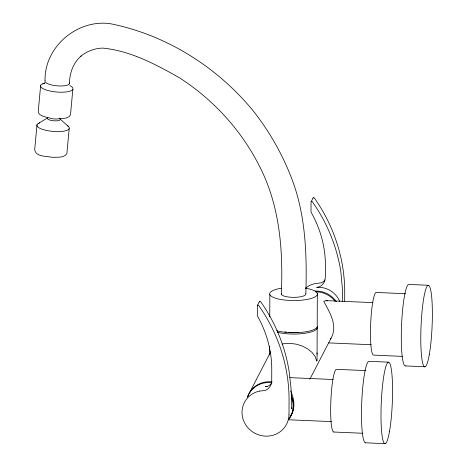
<?xml version="1.0" encoding="UTF-8"?>
<svg xmlns="http://www.w3.org/2000/svg" width="467" height="467" viewBox="0 0 467 467"><rect width="100%" height="100%" fill="white"/><g stroke="black" fill="none" stroke-linecap="round" stroke-linejoin="round"><path stroke-width="0.7" d="M269.628 354.926L269.657 346.24M269.763 316.789L269.838 294.636M281.303 294.292C283.259 251.118 279.961 206.566 260.084 167.402C242.011 131.052 213.933 100.078 179.871 78.065C156.077 64.469 130.439 50.763 102.746 48.095C94.585 48.329 86.547 51.294 80.336 56.63L81.077 56.063C73.021 62.893 69.536 73.506 69.42 83.821M289.009 414.363L289.061 400.359A168.523 160.298 27.4 0 0 258.625 305.406A0.701 0.671 27.4 0 0 257.364 305.745L257.329 315.622A0.701 0.665 27.4 0 0 257.416 315.955A112.343 106.855 27.4 0 1 271.759 369.887L271.718 380.955A11.243 10.694 27.4 0 1 265.419 390.412L259.512 391.089M305.85 293.562C306.988 255.665 305.832 217.027 292.64 181.027C283.329 155.879 270.084 132.383 253.546 111.274C217.494 67.143 166.427 34.914 110.393 23.718C77.253 18.919 44.231 46.91 45.042 80.727M282.045 344.167L284.076 343.636L290.042 343.344L296.236 344.161L302.231 346.035L307.613 348.843L312.014 352.398L315.126 356.473L316.649 360.968L317.035 360.232L317.198 326.719A23.881 6.62 0.2 0 1 304.356 333.356A23.881 6.62 0.2 0 1 277.328 332.259M317.315 293.218L317.204 325.376A23.881 6.62 0.2 0 1 303.959 332.066A23.881 6.62 0.2 0 1 276.68 330.741M344.693 301.233L344.722 292.827A168.523 160.298 27.4 0 0 314.285 197.874A0.701 0.671 27.4 0 0 313.024 198.218M37.01 124.666L34.704 149.463C35.258 156.965 47.126 156.188 52.479 157.321C57.015 156.988 64.154 158.237 66.874 153.544L69.18 128.746M40.676 85.274L38.294 110.877C37.769 115.822 44.914 116.645 48.27 117.742M72.846 89.355L70.464 114.958C68.655 118.659 63.448 118.361 59.922 118.77M324.676 280.971L325.382 277.281L325.446 266.172A112.343 106.855 27.4 0 0 311.104 212.24A0.701 0.665 27.4 0 1 311.016 211.907L311.045 202.03A0.701 0.671 27.4 0 1 312.312 201.691A168.54 160.315 27.4 0 1 340.846 271.695L342.387 288.466L342.352 298.664A136.382 18.464 -87.5 0 1 342.264 301.396M269.984 353.928L270.708 352.136M309.831 379.239L331.109 338.131C338.102 325.534 329.614 312.242 323.765 301.343L326.059 300.608L372.87 302.622M257.422 305.476L259.395 301.659M311.11 201.756L313.083 197.944M249.757 392.303L270.656 351.931M316.649 360.968L317.035 360.232M330.309 339.007L331.109 338.131M290.118 416.325C295.961 409.29 294.169 398.771 290.737 391.007M271.485 383.43L270.825 384.148A11.255 10.286 20.4 0 1 267.538 386.32L265.262 386.67L267.106 386.524M44.202 83.167L44.581 82.811M38.154 123.58L47.897 117.696A6.462 1.862 5.3 0 0 52.905 120.708A6.462 1.862 5.3 0 0 60.208 119.26M42.847 83.943L44.867 83.132M428.198 285.267L408.701 284.432A40.763 5.516 -87.5 0 0 401.527 325.855A40.763 5.516 -87.5 0 0 405.449 365.9M405.467 293.714L376.163 292.453A31.353 4.244 -87.5 0 0 370.646 324.314A31.353 4.244 -87.5 0 0 373.664 355.118L402.25 356.374M328.698 342.901L371.189 344.728M388.398 362.147L368.907 361.312A40.763 5.516 -87.5 0 0 361.727 402.735A40.763 5.516 -87.5 0 0 365.655 442.78M405.449 365.93L424.941 366.77M365.673 370.594L336.368 369.333A31.353 4.244 -87.5 0 0 330.846 401.2A31.353 4.244 -87.5 0 0 333.864 432.004M289.861 377.645L333.076 379.502M288.18 419.751L331.395 421.608M333.864 432.028L362.456 433.253M365.655 442.815L385.147 443.65M326.059 300.608L327.431 300.911M59.799 118.752L68.182 126.242M339.643 301.303C336.024 292.406 326.205 286.458 316.667 287.363L318.961 286.977A11.255 10.992 40.6 0 0 322.329 284.648L323.006 283.883A11.296 10.975 36.8 0 0 324.571 281.257M291.636 407.709L291.857 408.87A136.382 18.464 -87.5 0 1 291.42 397.061L290.994 387.919L289.137 371.598A168.54 160.315 27.4 0 0 260.598 301.594A0.701 0.671 27.4 0 0 259.337 301.933M316.994 352.865L317.105 354.231M325.079 279.891A11.243 10.694 27.4 0 1 321.08 282.879L315.172 283.557A23.724 22.562 27.4 0 0 305.605 288.127M315.062 291.058A23.724 22.568 27.4 0 1 336.316 301.618M315.348 291.799A23.724 22.568 27.4 0 1 335.102 301.273M291.385 395.853A23.724 22.568 27.4 0 1 289.266 418.455M247.796 396.448A23.724 22.568 27.4 0 1 272.191 381.948M305.774 288.273A23.881 6.62 0.2 0 1 311.857 298.244A23.881 6.62 0.2 0 1 275.454 298.18A23.881 6.62 0.2 0 1 281.169 288.227M298.331 332.323A18.254 5.061 0.2 0 1 288.857 332.311M286.271 332.055A18.254 5.061 0.2 0 1 284.835 331.862M305.832 293.562A12.346 3.427 0.2 0 1 293.434 297.351A12.346 3.427 0.2 0 1 281.356 293.399M69.431 82.892A12.34 3.555 5.3 0 1 57.079 85.829A12.34 3.555 5.3 0 1 45.066 80.733M67.26 125.611A16.292 4.693 5.3 0 1 63.092 131.268A16.292 4.693 5.3 0 1 41.989 129.196A16.292 4.693 5.3 0 1 39.707 122.909M69.77 85.601A16.292 4.693 5.3 0 1 67.575 91.742A16.292 4.693 5.3 0 1 45.655 89.804A16.292 4.693 5.3 0 1 43.991 83.319M59.91 118.297A6.462 1.862 5.3 0 1 54.756 118.98A6.462 1.862 5.3 0 1 48.837 117.737M288.991 414.363A23.724 22.562 27.4 0 1 267.468 436.137A23.724 22.562 27.4 0 1 242.367 416.307A23.724 22.562 27.4 0 1 259.506 391.072M291.268 397.23A23.724 22.568 27.4 0 1 288.869 419.214M247.399 397.213A23.724 22.568 27.4 0 1 271.794 382.712M389.548 431.204A40.763 5.516 -87.5 0 0 389.776 363.39A40.763 5.516 -87.5 0 0 380.99 414.101A40.763 5.516 -87.5 0 0 389.548 431.204M429.348 354.325A40.763 5.516 -87.5 0 0 429.576 286.51A40.763 5.516 -87.5 0 0 420.785 337.221A40.763 5.516 -87.5 0 0 429.348 354.325"/></g></svg>
